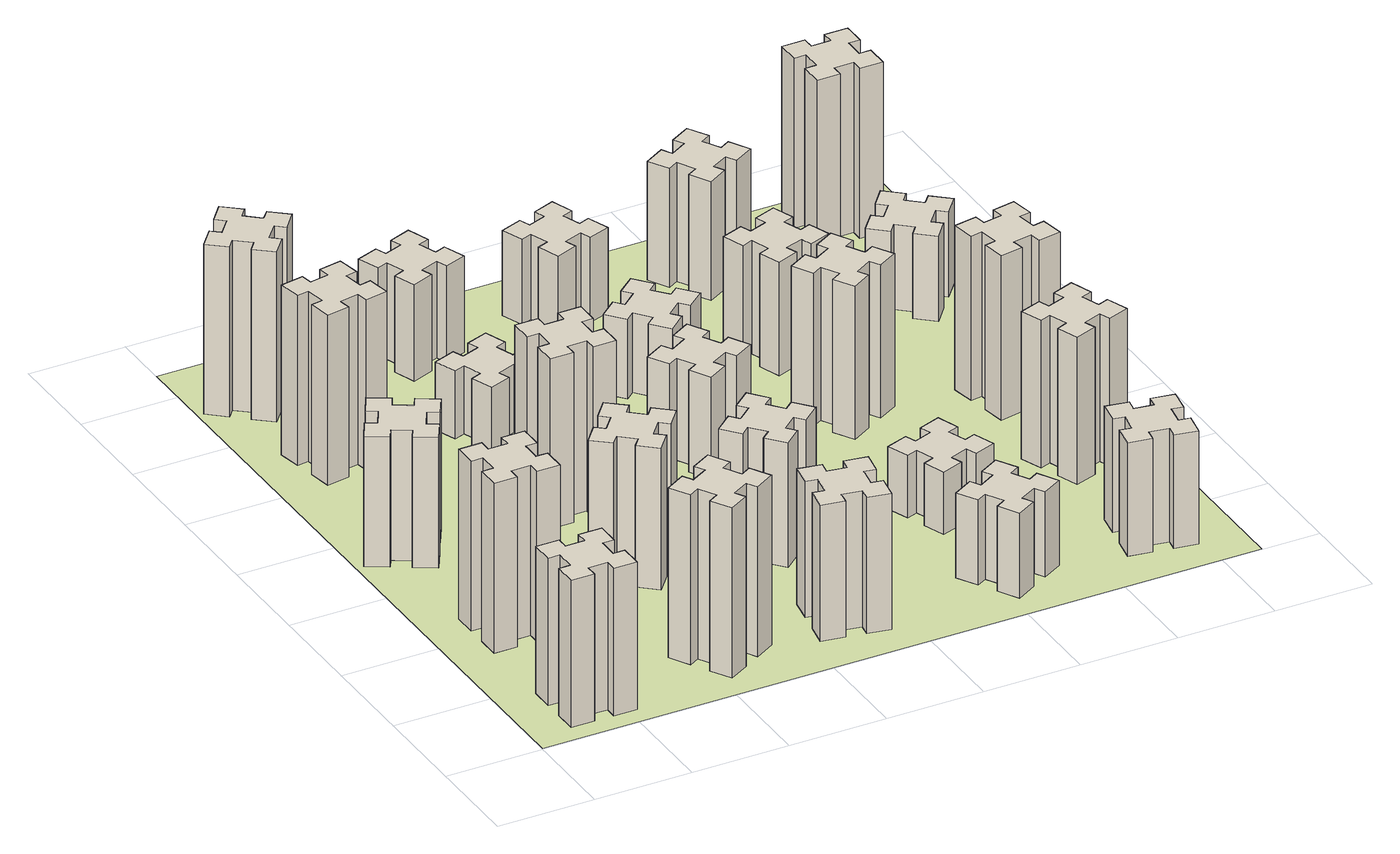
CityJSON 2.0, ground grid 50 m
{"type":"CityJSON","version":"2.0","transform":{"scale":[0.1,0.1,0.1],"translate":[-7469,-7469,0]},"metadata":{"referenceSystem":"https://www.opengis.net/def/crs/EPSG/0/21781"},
"CityObjects":{
"building1":{"type":"Building","attributes":{"class":"1000","function":"1000","usage":"1000","yearOfConstruction":2016,"roofType":"1000","measuredHeight":78,"storeysAboveGround":30,"storeysBelowGround":0},"geometry":[{"type":"Solid","lod":"1","boundaries":[[[[0,1,2,3,4,5,6,7,8,9,10,11,12,13,14,15,16,17,18,19]],[[17,16,20,21]],[[16,15,22,20]],[[15,14,23,22]],[[14,13,24,23]],[[13,12,25,24]],[[12,11,26,25]],[[11,10,27,26]],[[10,9,28,27]],[[9,8,29,28]],[[8,7,30,29]],[[7,6,31,30]],[[6,5,32,31]],[[5,4,33,32]],[[4,3,34,33]],[[3,2,35,34]],[[2,1,36,35]],[[1,0,37,36]],[[0,19,38,37]],[[19,18,39,38]],[[18,17,21,39]],[[24,25,26,27,28,29,30,31,32,33,34,35,36,37,38,39,21,20,22,23]]]]}]},
"building2":{"type":"Building","attributes":{"class":"1000","function":"1000","usage":"1000","yearOfConstruction":2016,"roofType":"1000","measuredHeight":90,"storeysAboveGround":30,"storeysBelowGround":0},"geometry":[{"type":"Solid","lod":"1","boundaries":[[[[40,41,42,43,44,45,46,47,48,49,50,51,52,53,54,55,56,57,58,59]],[[57,56,60,61]],[[56,55,62,60]],[[55,54,63,62]],[[54,53,64,63]],[[53,52,65,64]],[[52,51,66,65]],[[51,50,67,66]],[[50,49,68,67]],[[49,48,69,68]],[[48,47,70,69]],[[47,46,71,70]],[[46,45,72,71]],[[45,44,73,72]],[[44,43,74,73]],[[43,42,75,74]],[[42,41,76,75]],[[41,40,77,76]],[[40,59,78,77]],[[59,58,79,78]],[[58,57,61,79]],[[64,65,66,67,68,69,70,71,72,73,74,75,76,77,78,79,61,60,62,63]]]]}]},
"building3":{"type":"Building","attributes":{"class":"1000","function":"1000","usage":"1000","yearOfConstruction":2016,"roofType":"1000","measuredHeight":69,"storeysAboveGround":30,"storeysBelowGround":0},"geometry":[{"type":"Solid","lod":"1","boundaries":[[[[80,81,82,83,84,85,86,87,88,89,90,91,92,93,94,95,96,97,98,99]],[[97,96,100,101]],[[96,95,102,100]],[[95,94,103,102]],[[94,93,104,103]],[[93,92,105,104]],[[92,91,106,105]],[[91,90,107,106]],[[90,89,108,107]],[[89,88,109,108]],[[88,87,110,109]],[[87,86,111,110]],[[86,85,112,111]],[[85,84,113,112]],[[84,83,114,113]],[[83,82,115,114]],[[82,81,116,115]],[[81,80,117,116]],[[80,99,118,117]],[[99,98,119,118]],[[98,97,101,119]],[[104,105,106,107,108,109,110,111,112,113,114,115,116,117,118,119,101,100,102,103]]]]}]},
"building4":{"type":"Building","attributes":{"class":"1000","function":"1000","usage":"1000","yearOfConstruction":2016,"roofType":"1000","measuredHeight":90,"storeysAboveGround":30,"storeysBelowGround":0},"geometry":[{"type":"Solid","lod":"1","boundaries":[[[[120,121,122,123,124,125,126,127,128,129,130,131,132,133,134,135,136,137,138,139]],[[137,136,140,141]],[[136,135,142,140]],[[135,134,143,142]],[[134,133,144,143]],[[133,132,145,144]],[[132,131,146,145]],[[131,130,147,146]],[[130,129,148,147]],[[129,128,149,148]],[[128,127,150,149]],[[127,126,151,150]],[[126,125,152,151]],[[125,124,153,152]],[[124,123,154,153]],[[123,122,155,154]],[[122,121,156,155]],[[121,120,157,156]],[[120,139,158,157]],[[139,138,159,158]],[[138,137,141,159]],[[144,145,146,147,148,149,150,151,152,153,154,155,156,157,158,159,141,140,142,143]]]]}]},
"building5":{"type":"Building","attributes":{"class":"1000","function":"1000","usage":"1000","yearOfConstruction":2016,"roofType":"1000","measuredHeight":90,"storeysAboveGround":30,"storeysBelowGround":0},"geometry":[{"type":"Solid","lod":"1","boundaries":[[[[160,161,162,163,164,165,166,167,168,169,170,171,172,173,174,175,176,177,178,179]],[[177,176,180,181]],[[176,175,182,180]],[[175,174,183,182]],[[174,173,184,183]],[[173,172,185,184]],[[172,171,186,185]],[[171,170,187,186]],[[170,169,188,187]],[[169,168,189,188]],[[168,167,190,189]],[[167,166,191,190]],[[166,165,192,191]],[[165,164,193,192]],[[164,163,194,193]],[[163,162,195,194]],[[162,161,196,195]],[[161,160,197,196]],[[160,179,198,197]],[[179,178,199,198]],[[178,177,181,199]],[[184,185,186,187,188,189,190,191,192,193,194,195,196,197,198,199,181,180,182,183]]]]}]},
"building6":{"type":"Building","attributes":{"class":"1000","function":"1000","usage":"1000","yearOfConstruction":2016,"roofType":"1000","measuredHeight":90,"storeysAboveGround":30,"storeysBelowGround":0},"geometry":[{"type":"Solid","lod":"1","boundaries":[[[[200,201,202,203,204,205,206,207,208,209,210,211,212,213,214,215,216,217,218,219]],[[217,216,220,221]],[[216,215,222,220]],[[215,214,223,222]],[[214,213,224,223]],[[213,212,225,224]],[[212,211,226,225]],[[211,210,227,226]],[[210,209,228,227]],[[209,208,229,228]],[[208,207,230,229]],[[207,206,231,230]],[[206,205,232,231]],[[205,204,233,232]],[[204,203,234,233]],[[203,202,235,234]],[[202,201,236,235]],[[201,200,237,236]],[[200,219,238,237]],[[219,218,239,238]],[[218,217,221,239]],[[224,225,226,227,228,229,230,231,232,233,234,235,236,237,238,239,221,220,222,223]]]]}]},
"building7":{"type":"Building","attributes":{"class":"1000","function":"1000","usage":"1000","yearOfConstruction":2016,"roofType":"1000","measuredHeight":75,"storeysAboveGround":30,"storeysBelowGround":0},"geometry":[{"type":"Solid","lod":"1","boundaries":[[[[240,241,242,243,244,245,246,247,248,249,250,251,252,253,254,255,256,257,258,259]],[[257,256,260,261]],[[256,255,262,260]],[[255,254,263,262]],[[254,253,264,263]],[[253,252,265,264]],[[252,251,266,265]],[[251,250,267,266]],[[250,249,268,267]],[[249,248,269,268]],[[248,247,270,269]],[[247,246,271,270]],[[246,245,272,271]],[[245,244,273,272]],[[244,243,274,273]],[[243,242,275,274]],[[242,241,276,275]],[[241,240,277,276]],[[240,259,278,277]],[[259,258,279,278]],[[258,257,261,279]],[[264,265,266,267,268,269,270,271,272,273,274,275,276,277,278,279,261,260,262,263]]]]}]},
"building8":{"type":"Building","attributes":{"class":"1000","function":"1000","usage":"1000","yearOfConstruction":2016,"roofType":"1000","measuredHeight":90,"storeysAboveGround":30,"storeysBelowGround":0},"geometry":[{"type":"Solid","lod":"1","boundaries":[[[[280,281,282,283,284,285,286,287,288,289,290,291,292,293,294,295,296,297,298,299]],[[297,296,300,301]],[[296,295,302,300]],[[295,294,303,302]],[[294,293,304,303]],[[293,292,305,304]],[[292,291,306,305]],[[291,290,307,306]],[[290,289,308,307]],[[289,288,309,308]],[[288,287,310,309]],[[287,286,311,310]],[[286,285,312,311]],[[285,284,313,312]],[[284,283,314,313]],[[283,282,315,314]],[[282,281,316,315]],[[281,280,317,316]],[[280,299,318,317]],[[299,298,319,318]],[[298,297,301,319]],[[304,305,306,307,308,309,310,311,312,313,314,315,316,317,318,319,301,300,302,303]]]]}]},
"building9":{"type":"Building","attributes":{"class":"1000","function":"1000","usage":"1000","yearOfConstruction":2016,"roofType":"1000","measuredHeight":72,"storeysAboveGround":30,"storeysBelowGround":0},"geometry":[{"type":"Solid","lod":"1","boundaries":[[[[320,321,322,323,324,325,326,327,328,329,330,331,332,333,334,335,336,337,338,339]],[[337,336,340,341]],[[336,335,342,340]],[[335,334,343,342]],[[334,333,344,343]],[[333,332,345,344]],[[332,331,346,345]],[[331,330,347,346]],[[330,329,348,347]],[[329,328,349,348]],[[328,327,350,349]],[[327,326,351,350]],[[326,325,352,351]],[[325,324,353,352]],[[324,323,354,353]],[[323,322,355,354]],[[322,321,356,355]],[[321,320,357,356]],[[320,339,358,357]],[[339,338,359,358]],[[338,337,341,359]],[[344,345,346,347,348,349,350,351,352,353,354,355,356,357,358,359,341,340,342,343]]]]}]},
"building10":{"type":"Building","attributes":{"class":"1000","function":"1000","usage":"1000","yearOfConstruction":2016,"roofType":"1000","measuredHeight":36,"storeysAboveGround":30,"storeysBelowGround":0},"geometry":[{"type":"Solid","lod":"1","boundaries":[[[[360,361,362,363,364,365,366,367,368,369,370,371,372,373,374,375,376,377,378,379]],[[377,376,380,381]],[[376,375,382,380]],[[375,374,383,382]],[[374,373,384,383]],[[373,372,385,384]],[[372,371,386,385]],[[371,370,387,386]],[[370,369,388,387]],[[369,368,389,388]],[[368,367,390,389]],[[367,366,391,390]],[[366,365,392,391]],[[365,364,393,392]],[[364,363,394,393]],[[363,362,395,394]],[[362,361,396,395]],[[361,360,397,396]],[[360,379,398,397]],[[379,378,399,398]],[[378,377,381,399]],[[384,385,386,387,388,389,390,391,392,393,394,395,396,397,398,399,381,380,382,383]]]]}]},
"building11":{"type":"Building","attributes":{"class":"1000","function":"1000","usage":"1000","yearOfConstruction":2016,"roofType":"1000","measuredHeight":66,"storeysAboveGround":30,"storeysBelowGround":0},"geometry":[{"type":"Solid","lod":"1","boundaries":[[[[400,401,402,403,404,405,406,407,408,409,410,411,412,413,414,415,416,417,418,419]],[[417,416,420,421]],[[416,415,422,420]],[[415,414,423,422]],[[414,413,424,423]],[[413,412,425,424]],[[412,411,426,425]],[[411,410,427,426]],[[410,409,428,427]],[[409,408,429,428]],[[408,407,430,429]],[[407,406,431,430]],[[406,405,432,431]],[[405,404,433,432]],[[404,403,434,433]],[[403,402,435,434]],[[402,401,436,435]],[[401,400,437,436]],[[400,419,438,437]],[[419,418,439,438]],[[418,417,421,439]],[[424,425,426,427,428,429,430,431,432,433,434,435,436,437,438,439,421,420,422,423]]]]}]},
"building12":{"type":"Building","attributes":{"class":"1000","function":"1000","usage":"1000","yearOfConstruction":2016,"roofType":"1000","measuredHeight":51,"storeysAboveGround":30,"storeysBelowGround":0},"geometry":[{"type":"Solid","lod":"1","boundaries":[[[[440,441,442,443,444,445,446,447,448,449,450,451,452,453,454,455,456,457,458,459]],[[457,456,460,461]],[[456,455,462,460]],[[455,454,463,462]],[[454,453,464,463]],[[453,452,465,464]],[[452,451,466,465]],[[451,450,467,466]],[[450,449,468,467]],[[449,448,469,468]],[[448,447,470,469]],[[447,446,471,470]],[[446,445,472,471]],[[445,444,473,472]],[[444,443,474,473]],[[443,442,475,474]],[[442,441,476,475]],[[441,440,477,476]],[[440,459,478,477]],[[459,458,479,478]],[[458,457,461,479]],[[464,465,466,467,468,469,470,471,472,473,474,475,476,477,478,479,461,460,462,463]]]]}]},
"building13":{"type":"Building","attributes":{"class":"1000","function":"1000","usage":"1000","yearOfConstruction":2016,"roofType":"1000","measuredHeight":54,"storeysAboveGround":30,"storeysBelowGround":0},"geometry":[{"type":"Solid","lod":"1","boundaries":[[[[480,481,482,483,484,485,486,487,488,489,490,491,492,493,494,495,496,497,498,499]],[[497,496,500,501]],[[496,495,502,500]],[[495,494,503,502]],[[494,493,504,503]],[[493,492,505,504]],[[492,491,506,505]],[[491,490,507,506]],[[490,489,508,507]],[[489,488,509,508]],[[488,487,510,509]],[[487,486,511,510]],[[486,485,512,511]],[[485,484,513,512]],[[484,483,514,513]],[[483,482,515,514]],[[482,481,516,515]],[[481,480,517,516]],[[480,499,518,517]],[[499,498,519,518]],[[498,497,501,519]],[[504,505,506,507,508,509,510,511,512,513,514,515,516,517,518,519,501,500,502,503]]]]}]},
"building14":{"type":"Building","attributes":{"class":"1000","function":"1000","usage":"1000","yearOfConstruction":2016,"roofType":"1000","measuredHeight":45,"storeysAboveGround":30,"storeysBelowGround":0},"geometry":[{"type":"Solid","lod":"1","boundaries":[[[[520,521,522,523,524,525,526,527,528,529,530,531,532,533,534,535,536,537,538,539]],[[537,536,540,541]],[[536,535,542,540]],[[535,534,543,542]],[[534,533,544,543]],[[533,532,545,544]],[[532,531,546,545]],[[531,530,547,546]],[[530,529,548,547]],[[529,528,549,548]],[[528,527,550,549]],[[527,526,551,550]],[[526,525,552,551]],[[525,524,553,552]],[[524,523,554,553]],[[523,522,555,554]],[[522,521,556,555]],[[521,520,557,556]],[[520,539,558,557]],[[539,538,559,558]],[[538,537,541,559]],[[544,545,546,547,548,549,550,551,552,553,554,555,556,557,558,559,541,540,542,543]]]]}]},
"building15":{"type":"Building","attributes":{"class":"1000","function":"1000","usage":"1000","yearOfConstruction":2016,"roofType":"1000","measuredHeight":42,"storeysAboveGround":30,"storeysBelowGround":0},"geometry":[{"type":"Solid","lod":"1","boundaries":[[[[560,561,562,563,564,565,566,567,568,569,570,571,572,573,574,575,576,577,578,579]],[[577,576,580,581]],[[576,575,582,580]],[[575,574,583,582]],[[574,573,584,583]],[[573,572,585,584]],[[572,571,586,585]],[[571,570,587,586]],[[570,569,588,587]],[[569,568,589,588]],[[568,567,590,589]],[[567,566,591,590]],[[566,565,592,591]],[[565,564,593,592]],[[564,563,594,593]],[[563,562,595,594]],[[562,561,596,595]],[[561,560,597,596]],[[560,579,598,597]],[[579,578,599,598]],[[578,577,581,599]],[[584,585,586,587,588,589,590,591,592,593,594,595,596,597,598,599,581,580,582,583]]]]}]},
"building16":{"type":"Building","attributes":{"class":"1000","function":"1000","usage":"1000","yearOfConstruction":2016,"roofType":"1000","measuredHeight":45,"storeysAboveGround":30,"storeysBelowGround":0},"geometry":[{"type":"Solid","lod":"1","boundaries":[[[[600,601,602,603,604,605,606,607,608,609,610,611,612,613,614,615,616,617,618,619]],[[617,616,620,621]],[[616,615,622,620]],[[615,614,623,622]],[[614,613,624,623]],[[613,612,625,624]],[[612,611,626,625]],[[611,610,627,626]],[[610,609,628,627]],[[609,608,629,628]],[[608,607,630,629]],[[607,606,631,630]],[[606,605,632,631]],[[605,604,633,632]],[[604,603,634,633]],[[603,602,635,634]],[[602,601,636,635]],[[601,600,637,636]],[[600,619,638,637]],[[619,618,639,638]],[[618,617,621,639]],[[624,625,626,627,628,629,630,631,632,633,634,635,636,637,638,639,621,620,622,623]]]]}]},
"building17":{"type":"Building","attributes":{"class":"1000","function":"1000","usage":"1000","yearOfConstruction":2016,"roofType":"1000","measuredHeight":33,"storeysAboveGround":30,"storeysBelowGround":0},"geometry":[{"type":"Solid","lod":"1","boundaries":[[[[640,641,642,643,644,645,646,647,648,649,650,651,652,653,654,655,656,657,658,659]],[[657,656,660,661]],[[656,655,662,660]],[[655,654,663,662]],[[654,653,664,663]],[[653,652,665,664]],[[652,651,666,665]],[[651,650,667,666]],[[650,649,668,667]],[[649,648,669,668]],[[648,647,670,669]],[[647,646,671,670]],[[646,645,672,671]],[[645,644,673,672]],[[644,643,674,673]],[[643,642,675,674]],[[642,641,676,675]],[[641,640,677,676]],[[640,659,678,677]],[[659,658,679,678]],[[658,657,661,679]],[[664,665,666,667,668,669,670,671,672,673,674,675,676,677,678,679,661,660,662,663]]]]}]},
"building18":{"type":"Building","attributes":{"class":"1000","function":"1000","usage":"1000","yearOfConstruction":2016,"roofType":"1000","measuredHeight":81,"storeysAboveGround":30,"storeysBelowGround":0},"geometry":[{"type":"Solid","lod":"1","boundaries":[[[[680,681,682,683,684,685,686,687,688,689,690,691,692,693,694,695,696,697,698,699]],[[697,696,700,701]],[[696,695,702,700]],[[695,694,703,702]],[[694,693,704,703]],[[693,692,705,704]],[[692,691,706,705]],[[691,690,707,706]],[[690,689,708,707]],[[689,688,709,708]],[[688,687,710,709]],[[687,686,711,710]],[[686,685,712,711]],[[685,684,713,712]],[[684,683,714,713]],[[683,682,715,714]],[[682,681,716,715]],[[681,680,717,716]],[[680,699,718,717]],[[699,698,719,718]],[[698,697,701,719]],[[704,705,706,707,708,709,710,711,712,713,714,715,716,717,718,719,701,700,702,703]]]]}]},
"building19":{"type":"Building","attributes":{"class":"1000","function":"1000","usage":"1000","yearOfConstruction":2016,"roofType":"1000","measuredHeight":60,"storeysAboveGround":30,"storeysBelowGround":0},"geometry":[{"type":"Solid","lod":"1","boundaries":[[[[720,721,722,723,724,725,726,727,728,729,730,731,732,733,734,735,736,737,738,739]],[[737,736,740,741]],[[736,735,742,740]],[[735,734,743,742]],[[734,733,744,743]],[[733,732,745,744]],[[732,731,746,745]],[[731,730,747,746]],[[730,729,748,747]],[[729,728,749,748]],[[728,727,750,749]],[[727,726,751,750]],[[726,725,752,751]],[[725,724,753,752]],[[724,723,754,753]],[[723,722,755,754]],[[722,721,756,755]],[[721,720,757,756]],[[720,739,758,757]],[[739,738,759,758]],[[738,737,741,759]],[[744,745,746,747,748,749,750,751,752,753,754,755,756,757,758,759,741,740,742,743]]]]}]},
"building20":{"type":"Building","attributes":{"class":"1000","function":"1000","usage":"1000","yearOfConstruction":2016,"roofType":"1000","measuredHeight":60,"storeysAboveGround":30,"storeysBelowGround":0},"geometry":[{"type":"Solid","lod":"1","boundaries":[[[[760,761,762,763,764,765,766,767,768,769,770,771,772,773,774,775,776,777,778,779]],[[777,776,780,781]],[[776,775,782,780]],[[775,774,783,782]],[[774,773,784,783]],[[773,772,785,784]],[[772,771,786,785]],[[771,770,787,786]],[[770,769,788,787]],[[769,768,789,788]],[[768,767,790,789]],[[767,766,791,790]],[[766,765,792,791]],[[765,764,793,792]],[[764,763,794,793]],[[763,762,795,794]],[[762,761,796,795]],[[761,760,797,796]],[[760,779,798,797]],[[779,778,799,798]],[[778,777,781,799]],[[784,785,786,787,788,789,790,791,792,793,794,795,796,797,798,799,781,780,782,783]]]]}]},
"building21":{"type":"Building","attributes":{"class":"1000","function":"1000","usage":"1000","yearOfConstruction":2016,"roofType":"1000","measuredHeight":63,"storeysAboveGround":30,"storeysBelowGround":0},"geometry":[{"type":"Solid","lod":"1","boundaries":[[[[800,801,802,803,804,805,806,807,808,809,810,811,812,813,814,815,816,817,818,819]],[[817,816,820,821]],[[816,815,822,820]],[[815,814,823,822]],[[814,813,824,823]],[[813,812,825,824]],[[812,811,826,825]],[[811,810,827,826]],[[810,809,828,827]],[[809,808,829,828]],[[808,807,830,829]],[[807,806,831,830]],[[806,805,832,831]],[[805,804,833,832]],[[804,803,834,833]],[[803,802,835,834]],[[802,801,836,835]],[[801,800,837,836]],[[800,819,838,837]],[[819,818,839,838]],[[818,817,821,839]],[[824,825,826,827,828,829,830,831,832,833,834,835,836,837,838,839,821,820,822,823]]]]}]},
"building22":{"type":"Building","attributes":{"class":"1000","function":"1000","usage":"1000","yearOfConstruction":2016,"roofType":"1000","measuredHeight":78,"storeysAboveGround":30,"storeysBelowGround":0},"geometry":[{"type":"Solid","lod":"1","boundaries":[[[[840,841,842,843,844,845,846,847,848,849,850,851,852,853,854,855,856,857,858,859]],[[857,856,860,861]],[[856,855,862,860]],[[855,854,863,862]],[[854,853,864,863]],[[853,852,865,864]],[[852,851,866,865]],[[851,850,867,866]],[[850,849,868,867]],[[849,848,869,868]],[[848,847,870,869]],[[847,846,871,870]],[[846,845,872,871]],[[845,844,873,872]],[[844,843,874,873]],[[843,842,875,874]],[[842,841,876,875]],[[841,840,877,876]],[[840,859,878,877]],[[859,858,879,878]],[[858,857,861,879]],[[864,865,866,867,868,869,870,871,872,873,874,875,876,877,878,879,861,860,862,863]]]]}]},
"building23":{"type":"Building","attributes":{"class":"1000","function":"1000","usage":"1000","yearOfConstruction":2016,"roofType":"1000","measuredHeight":87,"storeysAboveGround":30,"storeysBelowGround":0},"geometry":[{"type":"Solid","lod":"1","boundaries":[[[[880,881,882,883,884,885,886,887,888,889,890,891,892,893,894,895,896,897,898,899]],[[897,896,900,901]],[[896,895,902,900]],[[895,894,903,902]],[[894,893,904,903]],[[893,892,905,904]],[[892,891,906,905]],[[891,890,907,906]],[[890,889,908,907]],[[889,888,909,908]],[[888,887,910,909]],[[887,886,911,910]],[[886,885,912,911]],[[885,884,913,912]],[[884,883,914,913]],[[883,882,915,914]],[[882,881,916,915]],[[881,880,917,916]],[[880,899,918,917]],[[899,898,919,918]],[[898,897,901,919]],[[904,905,906,907,908,909,910,911,912,913,914,915,916,917,918,919,901,900,902,903]]]]}]},
"building24":{"type":"Building","attributes":{"class":"1000","function":"1000","usage":"1000","yearOfConstruction":2016,"roofType":"1000","measuredHeight":45,"storeysAboveGround":30,"storeysBelowGround":0},"geometry":[{"type":"Solid","lod":"1","boundaries":[[[[920,921,922,923,924,925,926,927,928,929,930,931,932,933,934,935,936,937,938,939]],[[937,936,940,941]],[[936,935,942,940]],[[935,934,943,942]],[[934,933,944,943]],[[933,932,945,944]],[[932,931,946,945]],[[931,930,947,946]],[[930,929,948,947]],[[929,928,949,948]],[[928,927,950,949]],[[927,926,951,950]],[[926,925,952,951]],[[925,924,953,952]],[[924,923,954,953]],[[923,922,955,954]],[[922,921,956,955]],[[921,920,957,956]],[[920,939,958,957]],[[939,938,959,958]],[[938,937,941,959]],[[944,945,946,947,948,949,950,951,952,953,954,955,956,957,958,959,941,940,942,943]]]]}]},
"building25":{"type":"Building","attributes":{"class":"1000","function":"1000","usage":"1000","yearOfConstruction":2016,"roofType":"1000","measuredHeight":90,"storeysAboveGround":30,"storeysBelowGround":0},"geometry":[{"type":"Solid","lod":"1","boundaries":[[[[960,961,962,963,964,965,966,967,968,969,970,971,972,973,974,975,976,977,978,979]],[[977,976,980,981]],[[976,975,982,980]],[[975,974,983,982]],[[974,973,984,983]],[[973,972,985,984]],[[972,971,986,985]],[[971,970,987,986]],[[970,969,988,987]],[[969,968,989,988]],[[968,967,990,989]],[[967,966,991,990]],[[966,965,992,991]],[[965,964,993,992]],[[964,963,994,993]],[[963,962,995,994]],[[962,961,996,995]],[[961,960,997,996]],[[960,979,998,997]],[[979,978,999,998]],[[978,977,981,999]],[[984,985,986,987,988,989,990,991,992,993,994,995,996,997,998,999,981,980,982,983]]]]}]},
"landuse1":{"type":"LandUse","attributes":{"name":"plot1","function":"1010"},"geometry":[{"type":"MultiSurface","lod":"1","boundaries":[[[1000,1001,1002,1003]]]}]}
},
"vertices":[
[265,325,0],[265,225,0],[205,225,0],[205,105,0],[325,105,0],[325,165,0],[425,165,0],[425,105,0],[545,105,0],[545,225,0],[485,225,0],[485,325,0],[545,325,0],[545,445,0],[425,445,0],[425,385,0],[325,385,0],[325,445,0],[205,445,0],[205,325,0],[325,385,780],[325,445,780],[425,385,780],[425,445,780],[545,445,780],[545,325,780],[485,325,780],[485,225,780],[545,225,780],[545,105,780],[425,105,780],[425,165,780],[325,165,780],[325,105,780],[205,105,780],[205,225,780],[265,225,780],[265,325,780],[205,325,780],[205,445,780],
[265,1065,0],[265,965,0],[205,965,0],[205,845,0],[325,845,0],[325,905,0],[425,905,0],[425,845,0],[545,845,0],[545,965,0],[485,965,0],[485,1065,0],[545,1065,0],[545,1185,0],[425,1185,0],[425,1125,0],[325,1125,0],[325,1185,0],[205,1185,0],[205,1065,0],[325,1125,900],[325,1185,900],[425,1125,900],[425,1185,900],[545,1185,900],[545,1065,900],[485,1065,900],[485,965,900],[545,965,900],[545,845,900],[425,845,900],[425,905,900],[325,905,900],[325,845,900],[205,845,900],[205,965,900],[265,965,900],[265,1065,900],[205,1065,900],[205,1185,900],
[374,1926,0],[287,1976,0],[317,2028,0],[213,2088,0],[153,1984,0],[205,1954,0],[155,1867,0],[103,1897,0],[43,1793,0],[147,1733,0],[177,1785,0],[264,1735,0],[234,1683,0],[338,1623,0],[398,1727,0],[346,1757,0],[396,1844,0],[448,1814,0],[508,1918,0],[404,1978,0],[396,1844,690],[448,1814,690],[346,1757,690],[398,1727,690],[338,1623,690],[234,1683,690],[264,1735,690],[177,1785,690],[147,1733,690],[43,1793,690],[103,1897,690],[155,1867,690],[205,1954,690],[153,1984,690],[213,2088,690],[317,2028,690],[287,1976,690],[374,1926,690],[404,1978,690],[508,1918,690],
[405,2812,0],[307,2795,0],[297,2854,0],[178,2833,0],[199,2715,0],[258,2725,0],[276,2627,0],[217,2617,0],[237,2498,0],[356,2519,0],[345,2578,0],[444,2596,0],[454,2537,0],[572,2557,0],[551,2676,0],[492,2665,0],[475,2764,0],[534,2774,0],[513,2892,0],[395,2871,0],[475,2764,900],[534,2774,900],[492,2665,900],[551,2676,900],[572,2557,900],[454,2537,900],[444,2596,900],[345,2578,900],[356,2519,900],[237,2498,900],[217,2617,900],[276,2627,900],[258,2725,900],[199,2715,900],[178,2833,900],[297,2854,900],[307,2795,900],[405,2812,900],[395,2871,900],[513,2892,900],
[1127,255,0],[1214,305,0],[1244,253,0],[1348,313,0],[1288,417,0],[1236,387,0],[1186,474,0],[1238,504,0],[1178,608,0],[1074,548,0],[1104,496,0],[1017,446,0],[987,498,0],[883,438,0],[943,334,0],[995,364,0],[1045,277,0],[993,247,0],[1053,143,0],[1157,203,0],[1045,277,900],[993,247,900],[995,364,900],[943,334,900],[883,438,900],[987,498,900],[1017,446,900],[1104,496,900],[1074,548,900],[1178,608,900],[1238,504,900],[1186,474,900],[1236,387,900],[1288,417,900],[1348,313,900],[1244,253,900],[1214,305,900],[1127,255,900],[1157,203,900],[1053,143,900],
[384,3387,0],[308,3452,0],[346,3498,0],[254,3575,0],[177,3483,0],[223,3444,0],[159,3368,0],[113,3406,0],[36,3314,0],[128,3237,0],[166,3283,0],[243,3219,0],[204,3173,0],[296,3096,0],[373,3188,0],[327,3226,0],[392,3303,0],[438,3264,0],[515,3356,0],[423,3433,0],[392,3303,900],[438,3264,900],[327,3226,900],[373,3188,900],[296,3096,900],[204,3173,900],[243,3219,900],[166,3283,900],[128,3237,900],[36,3314,900],[113,3406,900],[159,3368,900],[223,3444,900],[177,3483,900],[254,3575,900],[346,3498,900],[308,3452,900],[384,3387,900],[423,3433,900],[515,3356,900],
[1224,1267,0],[1148,1332,0],[1186,1378,0],[1094,1455,0],[1017,1363,0],[1063,1324,0],[999,1248,0],[953,1286,0],[876,1194,0],[968,1117,0],[1006,1163,0],[1083,1099,0],[1044,1053,0],[1136,976,0],[1213,1068,0],[1167,1106,0],[1232,1183,0],[1278,1144,0],[1355,1236,0],[1263,1313,0],[1232,1183,750],[1278,1144,750],[1167,1106,750],[1213,1068,750],[1136,976,750],[1044,1053,750],[1083,1099,750],[1006,1163,750],[968,1117,750],[876,1194,750],[953,1286,750],[999,1248,750],[1063,1324,750],[1017,1363,750],[1094,1455,750],[1186,1378,750],[1148,1332,750],[1224,1267,750],[1263,1313,750],[1355,1236,750],
[1165,1965,0],[1065,1965,0],[1065,2025,0],[945,2025,0],[945,1905,0],[1005,1905,0],[1005,1805,0],[945,1805,0],[945,1685,0],[1065,1685,0],[1065,1745,0],[1165,1745,0],[1165,1685,0],[1285,1685,0],[1285,1805,0],[1225,1805,0],[1225,1905,0],[1285,1905,0],[1285,2025,0],[1165,2025,0],[1225,1905,900],[1285,1905,900],[1225,1805,900],[1285,1805,900],[1285,1685,900],[1165,1685,900],[1165,1745,900],[1065,1745,900],[1065,1685,900],[945,1685,900],[945,1805,900],[1005,1805,900],[1005,1905,900],[945,1905,900],[945,2025,900],[1065,2025,900],[1065,1965,900],[1165,1965,900],[1165,2025,900],[1285,2025,900],
[1855,307,0],[1872,405,0],[1931,395,0],[1952,513,0],[1834,534,0],[1824,475,0],[1725,492,0],[1736,551,0],[1617,572,0],[1597,454,0],[1656,444,0],[1638,345,0],[1579,356,0],[1558,237,0],[1677,217,0],[1687,276,0],[1785,258,0],[1775,199,0],[1893,178,0],[1914,297,0],[1785,258,720],[1775,199,720],[1687,276,720],[1677,217,720],[1558,237,720],[1579,356,720],[1638,345,720],[1656,444,720],[1597,454,720],[1617,572,720],[1736,551,720],[1725,492,720],[1824,475,720],[1834,534,720],[1952,513,720],[1931,395,720],[1872,405,720],[1855,307,720],[1914,297,720],[1893,178,720],
[1106,2475,0],[1200,2509,0],[1220,2453,0],[1333,2494,0],[1292,2607,0],[1236,2586,0],[1202,2680,0],[1258,2700,0],[1217,2813,0],[1104,2772,0],[1125,2716,0],[1031,2682,0],[1010,2738,0],[897,2697,0],[939,2584,0],[995,2605,0],[1029,2511,0],[973,2490,0],[1014,2377,0],[1127,2419,0],[1029,2511,360],[973,2490,360],[995,2605,360],[939,2584,360],[897,2697,360],[1010,2738,360],[1031,2682,360],[1125,2716,360],[1104,2772,360],[1217,2813,360],[1258,2700,360],[1202,2680,360],[1236,2586,360],[1292,2607,360],[1333,2494,360],[1220,2453,360],[1200,2509,360],[1106,2475,360],[1127,2419,360],[1014,2377,360],
[1788,999,0],[1864,1063,0],[1903,1017,0],[1995,1094,0],[1918,1186,0],[1872,1148,0],[1807,1224,0],[1853,1263,0],[1776,1355,0],[1684,1278,0],[1723,1232,0],[1646,1167,0],[1608,1213,0],[1516,1136,0],[1593,1044,0],[1639,1083,0],[1703,1006,0],[1657,968,0],[1734,876,0],[1826,953,0],[1703,1006,660],[1657,968,660],[1639,1083,660],[1593,1044,660],[1516,1136,660],[1608,1213,660],[1646,1167,660],[1723,1232,660],[1684,1278,660],[1776,1355,660],[1853,1263,660],[1807,1224,660],[1872,1148,660],[1918,1186,660],[1995,1094,660],[1903,1017,660],[1864,1063,660],[1788,999,660],[1826,953,660],[1734,876,660],
[1125,3456,0],[1031,3422,0],[1010,3478,0],[897,3437,0],[939,3324,0],[995,3345,0],[1029,3251,0],[973,3230,0],[1014,3117,0],[1127,3159,0],[1106,3215,0],[1200,3249,0],[1220,3193,0],[1333,3234,0],[1292,3347,0],[1236,3326,0],[1202,3420,0],[1258,3440,0],[1217,3553,0],[1104,3512,0],[1202,3420,510],[1258,3440,510],[1236,3326,510],[1292,3347,510],[1333,3234,510],[1220,3193,510],[1200,3249,510],[1106,3215,510],[1127,3159,510],[1014,3117,510],[973,3230,510],[1029,3251,510],[995,3345,510],[939,3324,510],[897,3437,510],[1010,3478,510],[1031,3422,510],[1125,3456,510],[1104,3512,510],[1217,3553,510],
[1844,2076,0],[1757,2026,0],[1727,2078,0],[1623,2018,0],[1683,1914,0],[1735,1944,0],[1785,1857,0],[1733,1827,0],[1793,1723,0],[1897,1783,0],[1867,1835,0],[1954,1885,0],[1984,1833,0],[2088,1893,0],[2028,1997,0],[1976,1967,0],[1926,2054,0],[1978,2084,0],[1918,2188,0],[1814,2128,0],[1926,2054,540],[1978,2084,540],[1976,1967,540],[2028,1997,540],[2088,1893,540],[1984,1833,540],[1954,1885,540],[1867,1835,540],[1897,1783,540],[1793,1723,540],[1733,1827,540],[1785,1857,540],[1735,1944,540],[1683,1914,540],[1623,2018,540],[1727,2078,540],[1757,2026,540],[1844,2076,540],[1814,2128,540],[1918,2188,540],
[2475,364,0],[2525,277,0],[2473,247,0],[2533,143,0],[2637,203,0],[2607,255,0],[2694,305,0],[2724,253,0],[2828,313,0],[2768,417,0],[2716,387,0],[2666,474,0],[2718,504,0],[2658,608,0],[2554,548,0],[2584,496,0],[2497,446,0],[2467,498,0],[2363,438,0],[2423,334,0],[2497,446,450],[2467,498,450],[2584,496,450],[2554,548,450],[2658,608,450],[2718,504,450],[2666,474,450],[2716,387,450],[2768,417,450],[2828,313,450],[2724,253,450],[2694,305,450],[2607,255,450],[2637,203,450],[2533,143,450],[2473,247,450],[2525,277,450],[2475,364,450],[2423,334,450],[2363,438,450],
[1988,2479,0],[2064,2543,0],[2103,2497,0],[2195,2574,0],[2118,2666,0],[2072,2628,0],[2007,2704,0],[2053,2743,0],[1976,2835,0],[1884,2758,0],[1923,2712,0],[1846,2647,0],[1808,2693,0],[1716,2616,0],[1793,2524,0],[1839,2563,0],[1903,2486,0],[1857,2448,0],[1934,2356,0],[2026,2433,0],[1903,2486,420],[1857,2448,420],[1839,2563,420],[1793,2524,420],[1716,2616,420],[1808,2693,420],[1846,2647,420],[1923,2712,420],[1884,2758,420],[1976,2835,420],[2053,2743,420],[2007,2704,420],[2072,2628,420],[2118,2666,420],[2195,2574,420],[2103,2497,420],[2064,2543,420],[1988,2479,420],[2026,2433,420],[1934,2356,420],
[1865,3456,0],[1771,3422,0],[1750,3478,0],[1637,3437,0],[1679,3324,0],[1735,3345,0],[1769,3251,0],[1713,3230,0],[1754,3117,0],[1867,3159,0],[1846,3215,0],[1940,3249,0],[1960,3193,0],[2073,3234,0],[2032,3347,0],[1976,3326,0],[1942,3420,0],[1998,3440,0],[1957,3553,0],[1844,3512,0],[1942,3420,450],[1998,3440,450],[1976,3326,450],[2032,3347,450],[2073,3234,450],[1960,3193,450],[1940,3249,450],[1846,3215,450],[1867,3159,450],[1754,3117,450],[1713,3230,450],[1769,3251,450],[1735,3345,450],[1679,3324,450],[1637,3437,450],[1750,3478,450],[1771,3422,450],[1865,3456,450],[1844,3512,450],[1957,3553,450],
[2716,1006,0],[2682,1100,0],[2738,1120,0],[2697,1233,0],[2584,1192,0],[2605,1136,0],[2511,1102,0],[2490,1158,0],[2377,1117,0],[2419,1004,0],[2475,1025,0],[2509,931,0],[2453,910,0],[2494,797,0],[2607,839,0],[2586,895,0],[2680,929,0],[2700,873,0],[2813,914,0],[2772,1027,0],[2680,929,330],[2700,873,330],[2586,895,330],[2607,839,330],[2494,797,330],[2453,910,330],[2509,931,330],[2475,1025,330],[2419,1004,330],[2377,1117,330],[2490,1158,330],[2511,1102,330],[2605,1136,330],[2584,1192,330],[2697,1233,330],[2738,1120,330],[2682,1100,330],[2716,1006,330],[2772,1027,330],[2813,914,330],
[2716,1967,0],[2666,2054,0],[2718,2084,0],[2658,2188,0],[2554,2128,0],[2584,2076,0],[2497,2026,0],[2467,2078,0],[2363,2018,0],[2423,1914,0],[2475,1944,0],[2525,1857,0],[2473,1827,0],[2533,1723,0],[2637,1783,0],[2607,1835,0],[2694,1885,0],[2724,1833,0],[2828,1893,0],[2768,1997,0],[2694,1885,810],[2724,1833,810],[2607,1835,810],[2637,1783,810],[2533,1723,810],[2473,1827,810],[2525,1857,810],[2475,1944,810],[2423,1914,810],[2363,2018,810],[2467,2078,810],[2497,2026,810],[2584,2076,810],[2554,2128,810],[2658,2188,810],[2718,2084,810],[2666,2054,810],[2716,1967,810],[2768,1997,810],[2828,1893,810],
[2586,2475,0],[2680,2509,0],[2700,2453,0],[2813,2494,0],[2772,2607,0],[2716,2586,0],[2682,2680,0],[2738,2700,0],[2697,2813,0],[2584,2772,0],[2605,2716,0],[2511,2682,0],[2490,2738,0],[2377,2697,0],[2419,2584,0],[2475,2605,0],[2509,2511,0],[2453,2490,0],[2494,2377,0],[2607,2419,0],[2509,2511,600],[2453,2490,600],[2475,2605,600],[2419,2584,600],[2377,2697,600],[2490,2738,600],[2511,2682,600],[2605,2716,600],[2584,2772,600],[2697,2813,600],[2738,2700,600],[2682,2680,600],[2716,2586,600],[2772,2607,600],[2813,2494,600],[2700,2453,600],[2680,2509,600],[2586,2475,600],[2607,2419,600],[2494,2377,600],
[3435,307,0],[3452,405,0],[3511,395,0],[3532,513,0],[3414,534,0],[3404,475,0],[3305,492,0],[3316,551,0],[3197,572,0],[3177,454,0],[3236,444,0],[3218,345,0],[3159,356,0],[3138,237,0],[3257,217,0],[3267,276,0],[3365,258,0],[3355,199,0],[3473,178,0],[3494,297,0],[3365,258,600],[3355,199,600],[3267,276,600],[3257,217,600],[3138,237,600],[3159,356,600],[3218,345,600],[3236,444,600],[3177,454,600],[3197,572,600],[3316,551,600],[3305,492,600],[3404,475,600],[3414,534,600],[3532,513,600],[3511,395,600],[3452,405,600],[3435,307,600],[3494,297,600],[3473,178,600],
[2716,3347,0],[2666,3434,0],[2718,3464,0],[2658,3568,0],[2554,3508,0],[2584,3456,0],[2497,3406,0],[2467,3458,0],[2363,3398,0],[2423,3294,0],[2475,3324,0],[2525,3237,0],[2473,3207,0],[2533,3103,0],[2637,3163,0],[2607,3215,0],[2694,3265,0],[2724,3213,0],[2828,3273,0],[2768,3377,0],[2694,3265,630],[2724,3213,630],[2607,3215,630],[2637,3163,630],[2533,3103,630],[2473,3207,630],[2525,3237,630],[2475,3324,630],[2423,3294,630],[2363,3398,630],[2467,3458,630],[2497,3406,630],[2584,3456,630],[2554,3508,630],[2658,3568,630],[2718,3464,630],[2666,3434,630],[2716,3347,630],[2768,3377,630],[2828,3273,630],
[3215,1125,0],[3249,1031,0],[3193,1010,0],[3234,897,0],[3347,939,0],[3326,995,0],[3420,1029,0],[3440,973,0],[3553,1014,0],[3512,1127,0],[3456,1106,0],[3422,1200,0],[3478,1220,0],[3437,1333,0],[3324,1292,0],[3345,1236,0],[3251,1202,0],[3230,1258,0],[3117,1217,0],[3159,1104,0],[3251,1202,780],[3230,1258,780],[3345,1236,780],[3324,1292,780],[3437,1333,780],[3478,1220,780],[3422,1200,780],[3456,1106,780],[3512,1127,780],[3553,1014,780],[3440,973,780],[3420,1029,780],[3326,995,780],[3347,939,780],[3234,897,780],[3193,1010,780],[3249,1031,780],[3215,1125,780],[3159,1104,780],[3117,1217,780],
[3365,1872,0],[3267,1855,0],[3257,1914,0],[3138,1893,0],[3159,1775,0],[3218,1785,0],[3236,1687,0],[3177,1677,0],[3197,1558,0],[3316,1579,0],[3305,1638,0],[3404,1656,0],[3414,1597,0],[3532,1617,0],[3511,1736,0],[3452,1725,0],[3435,1824,0],[3494,1834,0],[3473,1952,0],[3355,1931,0],[3435,1824,870],[3494,1834,870],[3452,1725,870],[3511,1736,870],[3532,1617,870],[3414,1597,870],[3404,1656,870],[3305,1638,870],[3316,1579,870],[3197,1558,870],[3177,1677,870],[3236,1687,870],[3218,1785,870],[3159,1775,870],[3138,1893,870],[3257,1914,870],[3267,1855,870],[3365,1872,870],[3355,1931,870],[3473,1952,870],
[3444,2747,0],[3368,2812,0],[3406,2858,0],[3314,2935,0],[3237,2843,0],[3283,2804,0],[3219,2728,0],[3173,2766,0],[3096,2674,0],[3188,2597,0],[3226,2643,0],[3303,2579,0],[3264,2533,0],[3356,2456,0],[3433,2548,0],[3387,2586,0],[3452,2663,0],[3498,2624,0],[3575,2716,0],[3483,2793,0],[3452,2663,450],[3498,2624,450],[3387,2586,450],[3433,2548,450],[3356,2456,450],[3264,2533,450],[3303,2579,450],[3226,2643,450],[3188,2597,450],[3096,2674,450],[3173,2766,450],[3219,2728,450],[3283,2804,450],[3237,2843,450],[3314,2935,450],[3406,2858,450],[3368,2812,450],[3444,2747,450],[3483,2793,450],[3575,2716,450],
[3285,3325,0],[3385,3325,0],[3385,3265,0],[3505,3265,0],[3505,3385,0],[3445,3385,0],[3445,3485,0],[3505,3485,0],[3505,3605,0],[3385,3605,0],[3385,3545,0],[3285,3545,0],[3285,3605,0],[3165,3605,0],[3165,3485,0],[3225,3485,0],[3225,3385,0],[3165,3385,0],[3165,3265,0],[3285,3265,0],[3225,3385,900],[3165,3385,900],[3225,3485,900],[3165,3485,900],[3165,3605,900],[3285,3605,900],[3285,3545,900],[3385,3545,900],[3385,3605,900],[3505,3605,900],[3505,3485,900],[3445,3485,900],[3445,3385,900],[3505,3385,900],[3505,3265,900],[3385,3265,900],[3385,3325,900],[3285,3325,900],[3285,3265,900],[3165,3265,900],
[5,3705,0],[3705,3705,0],[3705,5,0],[5,5,0]
]}
